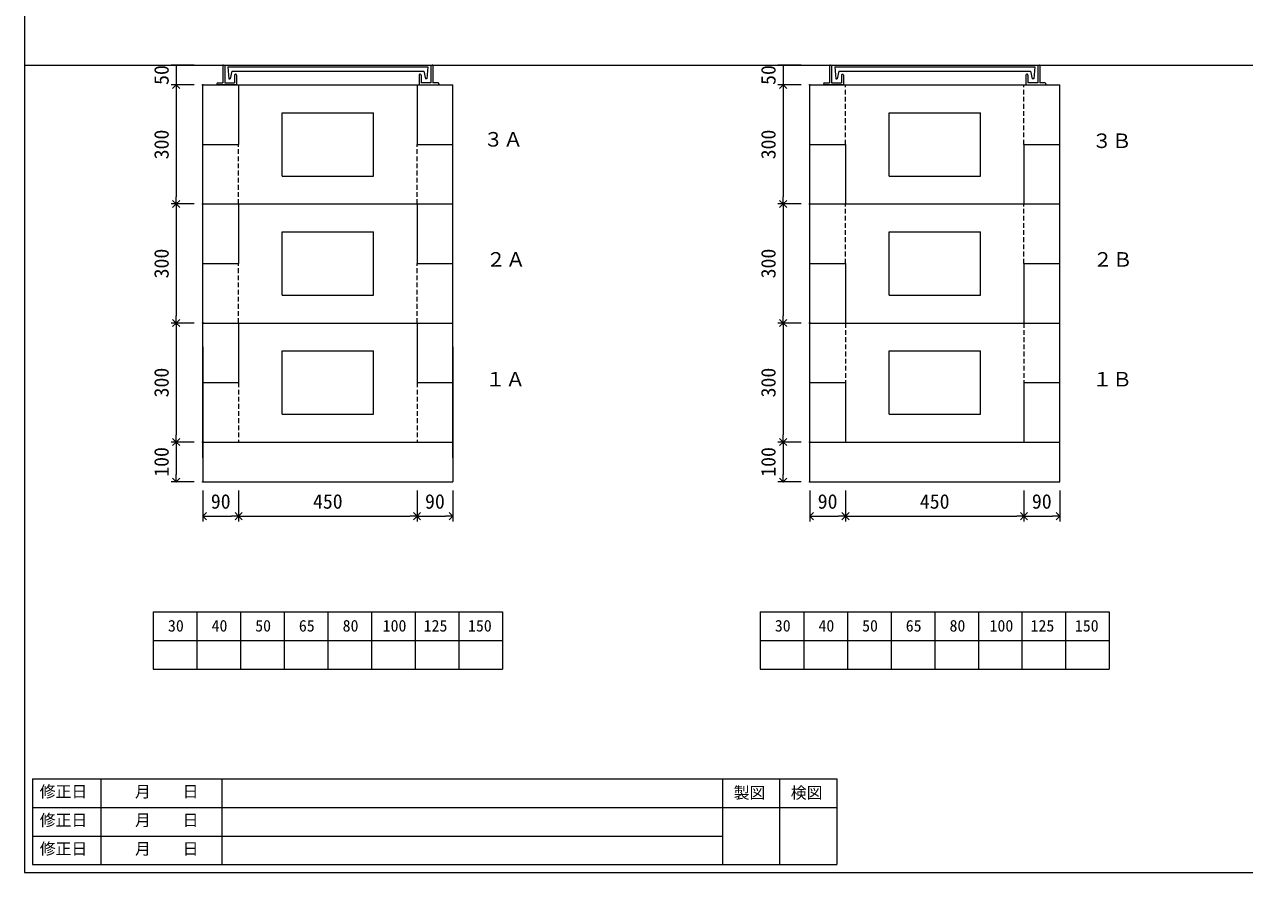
# Model space of a CAD drawing. Units: millimetres, scale not verified. Extents: x -4890 to 18490, y -2292 to 2292.
# Drawn here: x -1230 to 1846, y -1984 to 154 of the extents above; entities that cross this region are included whole.
import ezdxf
from ezdxf.enums import TextEntityAlignment as Align

# ---------------------------------------------------------------- set-up
doc = ezdxf.new("R2010")
doc.units = ezdxf.units.MM
doc.header["$LTSCALE"] = 10
doc.header["$PDMODE"] = 32
doc.header["$PDSIZE"] = 2
for name, pattern in [('DASHED1', [1.8, 1.2, -0.6]), ('USER2', [50.8, 31.75, -6.35, 6.35, -6.35]), ('USER5', [3.185, 0.01, -3.175])]:
    doc.linetypes.add(name, pattern=pattern)
for name, color, linetype, lineweight in [('0-1_Defpoints', 7, 'USER2', 5), ('0-2_waku', 7, 'Continuous', 18), ('0-3_gaikei', 7, 'Continuous', 18), ('0-4_kakure', 7, 'USER5', 18), ('0-5_sunpou', 7, 'Continuous', 5), ('0-9_uchigawa', 6, 'Continuous', 18), ('0-B_futa', 3, 'Continuous', 18), ('0-C_GL', 4, 'Continuous', 18), ('0-E_文字１', 150, 'USER2', 18)]:
    doc.layers.add(name, color=color, linetype=linetype, lineweight=lineweight)
doc.styles.add('ＭＳ ゴシック', font='')
doc.styles.get('ＭＳ ゴシック').set_extended_font_data('MS Gothic')

# ---------------------------------------------------------------- blocks, each defined once
blk = doc.blocks.new('_Open90')
at = {"layer": '0-5_sunpou'}
blk.add_line((0, 0), (-1, 0), dxfattribs=at)
blk.add_lwpolyline([(-0.5, 0.5), (0, 0), (-0.5, -0.5)], dxfattribs=at)
blk = doc.blocks.new('D55')
at = {"layer": '0-1_Defpoints'}
for p in [(667.32, 2214.36), (600.08, 1914.36), (667.32, 1914.36)]:
    blk.add_point(p, dxfattribs=at)
at = {"layer": '0-5_sunpou'}
for p, q in [((645.32, 2214.36), (587.08, 2214.36)), ((600.08, 2196.36), (600.08, 1932.36)), ((645.32, 1914.36), (587.08, 1914.36))]:
    blk.add_line(p, q, dxfattribs=at)
at = {"layer": '0-5_sunpou', "xscale": 18, "yscale": 18}
for p, rotation in [((600.08, 2214.36), 90), ((600.08, 1914.36), 270)]:
    blk.add_blockref('_Open90', p, dxfattribs=dict(at, rotation=rotation))
at = {"layer": '0-5_sunpou', "style": 'ＭＳ ゴシック'}
blk.add_text('300', height=36.66, rotation=90, dxfattribs=at).set_placement((592.08, 2026.86), align=Align.BOTTOM_LEFT)
blk = doc.blocks.new('D56')
at = {"layer": '0-1_Defpoints'}
for p in [(667.32, 1614.36), (600.08, 1314.36), (667.32, 1314.36)]:
    blk.add_point(p, dxfattribs=at)
at = {"layer": '0-5_sunpou'}
for p, q in [((645.32, 1614.36), (587.08, 1614.36)), ((600.08, 1596.36), (600.08, 1332.36)), ((645.32, 1314.36), (587.08, 1314.36))]:
    blk.add_line(p, q, dxfattribs=at)
at = {"layer": '0-5_sunpou', "xscale": 18, "yscale": 18}
for p, rotation in [((600.08, 1614.36), 90), ((600.08, 1314.36), 270)]:
    blk.add_blockref('_Open90', p, dxfattribs=dict(at, rotation=rotation))
at = {"layer": '0-5_sunpou', "style": 'ＭＳ ゴシック'}
blk.add_text('300', height=36.66, rotation=90, dxfattribs=at).set_placement((592.08, 1426.86), align=Align.BOTTOM_LEFT)
blk = doc.blocks.new('D57')
at = {"layer": '0-1_Defpoints'}
for p in [(2197.32, 1614.36), (2130.08, 1314.36), (2197.32, 1314.36)]:
    blk.add_point(p, dxfattribs=at)
at = {"layer": '0-5_sunpou'}
for p, q in [((2175.32, 1614.36), (2117.08, 1614.36)), ((2130.08, 1596.36), (2130.08, 1332.36)), ((2175.32, 1314.36), (2117.08, 1314.36))]:
    blk.add_line(p, q, dxfattribs=at)
at = {"layer": '0-5_sunpou', "xscale": 18, "yscale": 18}
for p, rotation in [((2130.08, 1614.36), 90), ((2130.08, 1314.36), 270)]:
    blk.add_blockref('_Open90', p, dxfattribs=dict(at, rotation=rotation))
at = {"layer": '0-5_sunpou', "style": 'ＭＳ ゴシック'}
blk.add_text('300', height=36.66, rotation=90, dxfattribs=at).set_placement((2122.08, 1426.86), align=Align.BOTTOM_LEFT)
blk = doc.blocks.new('D58')
at = {"layer": '0-1_Defpoints'}
for p in [(2197.32, 2214.36), (2130.08, 1914.36), (2197.32, 1914.36)]:
    blk.add_point(p, dxfattribs=at)
at = {"layer": '0-5_sunpou'}
for p, q in [((2175.32, 2214.36), (2117.08, 2214.36)), ((2130.08, 2196.36), (2130.08, 1932.36)), ((2175.32, 1914.36), (2117.08, 1914.36))]:
    blk.add_line(p, q, dxfattribs=at)
at = {"layer": '0-5_sunpou', "xscale": 18, "yscale": 18}
for p, rotation in [((2130.08, 2214.36), 90), ((2130.08, 1914.36), 270)]:
    blk.add_blockref('_Open90', p, dxfattribs=dict(at, rotation=rotation))
at = {"layer": '0-5_sunpou', "style": 'ＭＳ ゴシック'}
blk.add_text('300', height=36.66, rotation=90, dxfattribs=at).set_placement((2122.08, 2026.86), align=Align.BOTTOM_LEFT)
blk = doc.blocks.new('D52')
at = {"layer": '0-1_Defpoints'}
for p in [(667.32, 1914.36), (600.08, 1614.36), (667.32, 1614.36)]:
    blk.add_point(p, dxfattribs=at)
at = {"layer": '0-5_sunpou'}
for p, q in [((645.32, 1914.36), (587.08, 1914.36)), ((600.08, 1896.36), (600.08, 1632.36)), ((645.32, 1614.36), (587.08, 1614.36))]:
    blk.add_line(p, q, dxfattribs=at)
at = {"layer": '0-5_sunpou', "xscale": 18, "yscale": 18}
for p, rotation in [((600.08, 1914.36), 90), ((600.08, 1614.36), 270)]:
    blk.add_blockref('_Open90', p, dxfattribs=dict(at, rotation=rotation))
at = {"layer": '0-5_sunpou', "style": 'ＭＳ ゴシック'}
blk.add_text('300', height=36.66, rotation=90, dxfattribs=at).set_placement((592.08, 1726.86), align=Align.BOTTOM_LEFT)
blk = doc.blocks.new('D53')
at = {"layer": '0-1_Defpoints'}
for p in [(2197.32, 1914.36), (2130.08, 1614.36), (2197.32, 1614.36)]:
    blk.add_point(p, dxfattribs=at)
at = {"layer": '0-5_sunpou'}
for p, q in [((2175.32, 1914.36), (2117.08, 1914.36)), ((2130.08, 1896.36), (2130.08, 1632.36)), ((2175.32, 1614.36), (2117.08, 1614.36))]:
    blk.add_line(p, q, dxfattribs=at)
at = {"layer": '0-5_sunpou', "xscale": 18, "yscale": 18}
for p, rotation in [((2130.08, 1914.36), 90), ((2130.08, 1614.36), 270)]:
    blk.add_blockref('_Open90', p, dxfattribs=dict(at, rotation=rotation))
at = {"layer": '0-5_sunpou', "style": 'ＭＳ ゴシック'}
blk.add_text('300', height=36.66, rotation=90, dxfattribs=at).set_placement((2122.08, 1726.86), align=Align.BOTTOM_LEFT)
blk = doc.blocks.new('_Open90_34')
at = {"layer": '0-5_sunpou'}
blk.add_line((0, 0), (-1, 0), dxfattribs=at)
blk.add_lwpolyline([(-0.5, 0.5), (0, 0), (-0.5, -0.5)], dxfattribs=at)
blk = doc.blocks.new('D62')
at = {"layer": '0-1_Defpoints'}
for p in [(2197.32, 1314.36), (2130.08, 1214.36), (2197.32, 1214.36)]:
    blk.add_point(p, dxfattribs=at)
at = {"layer": '0-5_sunpou'}
for p, q in [((2175.32, 1314.36), (2117.08, 1314.36)), ((2130.08, 1296.36), (2130.08, 1232.36)), ((2175.32, 1214.36), (2117.08, 1214.36))]:
    blk.add_line(p, q, dxfattribs=at)
at = {"layer": '0-5_sunpou', "xscale": 18, "yscale": 18}
for p, rotation in [((2130.08, 1314.36), 90), ((2130.08, 1214.36), 270)]:
    blk.add_blockref('_Open90_34', p, dxfattribs=dict(at, rotation=rotation))
at = {"layer": '0-5_sunpou', "style": 'ＭＳ ゴシック'}
blk.add_text('100', height=36.66, rotation=90, dxfattribs=at).set_placement((2122.08, 1226.86), align=Align.BOTTOM_LEFT)
blk = doc.blocks.new('D73')
at = {"layer": '0-1_Defpoints'}
for p in [(667.32, 1314.36), (600.08, 1214.36), (667.32, 1214.36)]:
    blk.add_point(p, dxfattribs=at)
at = {"layer": '0-5_sunpou'}
for p, q in [((645.32, 1314.36), (587.08, 1314.36)), ((600.08, 1296.36), (600.08, 1232.36)), ((645.32, 1214.36), (587.08, 1214.36))]:
    blk.add_line(p, q, dxfattribs=at)
at = {"layer": '0-5_sunpou', "xscale": 18, "yscale": 18}
for p, rotation in [((600.08, 1314.36), 90), ((600.08, 1214.36), 270)]:
    blk.add_blockref('_Open90_34', p, dxfattribs=dict(at, rotation=rotation))
at = {"layer": '0-5_sunpou', "style": 'ＭＳ ゴシック'}
blk.add_text('100', height=36.66, rotation=90, dxfattribs=at).set_placement((592.08, 1226.86), align=Align.BOTTOM_LEFT)

msp = doc.modelspace()

# ---------------------------------------------------------------- linework, layer by layer
at = {"layer": '0-2_waku'}
for p, q in [((-1230, 2291.5), (-1230, -1983.5)), ((-905, -1326.5), (-905, -1470.5)), ((-905, -1326.5), (-905, -1470.5)), ((-905, -1326.5), (-905, -1470.5)), ((-905, -1326.5), (-905, -1470.5)), ((-905, -1326.5), (-25, -1326.5)), ((-795, -1326.5), (-795, -1470.5)), ((-685, -1326.5), (-685, -1470.5)), ((-685, -1326.5), (-685, -1470.5)), ((-575, -1326.5), (-575, -1470.5)), ((-465, -1326.5), (-465, -1470.5)), ((-355, -1326.5), (-355, -1470.5)), ((-245, -1326.5), (-245, -1470.5)), ((-135, -1326.5), (-135, -1470.5)), ((-25, -1326.5), (-25, -1470.5)), ((625, -1326.5), (625, -1470.5)), ((625, -1326.5), (625, -1470.5)), ((625, -1326.5), (625, -1470.5)), ((625, -1326.5), (625, -1470.5)), ((625, -1326.5), (1505, -1326.5)), ((735, -1326.5), (735, -1470.5)), ((845, -1326.5), (845, -1470.5)), ((845, -1326.5), (845, -1470.5)), ((955, -1326.5), (955, -1470.5)), ((1065, -1326.5), (1065, -1470.5)), ((1175, -1326.5), (1175, -1470.5)), ((1285, -1326.5), (1285, -1470.5)), ((1395, -1326.5), (1395, -1470.5)), ((1505, -1326.5), (1505, -1470.5)), ((-905, -1398.5), (-25, -1398.5)), ((625, -1398.5), (1505, -1398.5)), ((-905, -1470.5), (-25, -1470.5)), ((625, -1470.5), (1505, -1470.5)), ((-1210, -1747.5), (-1210, -1963.5)), ((-1210, -1747.5), (-1210, -1963.5)), ((-1210, -1747.5), (818, -1747.5)), ((-1037.5, -1747.5), (-1037.5, -1963.5)), ((-732.5, -1747.5), (-732.5, -1963.5)), ((-732.5, -1747.5), (-732.5, -1963.5)), ((530, -1747.5), (530, -1963.5)), ((530, -1747.5), (530, -1963.5)), ((674, -1747.5), (674, -1963.5)), ((818, -1747.5), (818, -1963.5)), ((-1210, -1819.5), (818, -1819.5)), ((-1210, -1891.5), (530, -1891.5)), ((-1210, -1963.5), (818, -1963.5)), ((-1230, -1983.5), (4890, -1983.5)), ((-1230, -1983.5), (4890, -1983.5)), ((-1230, -1983.5), (4890, -1983.5))]:
    msp.add_line(p, q, dxfattribs=at)
at = {"layer": '0-3_gaikei'}
for p, q in [((-780, 1.5), (-150, 1.5)), ((-780, -938.5), (-780, 1.5)), ((-780, 1.5), (-150, 1.5)), ((-780, 1.5), (-150, 1.5)), ((-780, 1.5), (-690, 1.5)), ((-780, 1.5), (-150, 1.5)), ((-780, 1.5), (-150, 1.5)), ((-780, 1.5), (-150, 1.5)), ((-700, 1.5), (-230, 1.5)), ((-700, 1.5), (-230, 1.5)), ((-690, 1.5), (-690, -148.5)), ((-240, 1.5), (-150, 1.5)), ((-240, 1.5), (-240, -148.5)), ((-150, -938.5), (-150, 1.5)), ((750, 1.5), (1380, 1.5)), ((750, 1.5), (1380, 1.5)), ((750, 1.5), (1380, 1.5)), ((750, 1.5), (1380, 1.5)), ((750, 1.5), (1380, 1.5)), ((750, 1.5), (1380, 1.5)), ((750, 1.5), (1380, 1.5)), ((750, 1.5), (1380, 1.5)), ((750, 1.5), (1380, 1.5)), ((750, 1.5), (1380, 1.5)), ((750, 1.5), (840, 1.5)), ((750, -998.5), (750, 1.5)), ((830, 1.5), (1300, 1.5)), ((830, 1.5), (1300, 1.5)), ((1290, 1.5), (1380, 1.5)), ((1380, -298.5), (1380, 1.5)), ((-780, -148.5), (-690, -148.5)), ((-240, -148.5), (-150, -148.5)), ((-150, -298.5), (-150, -138.5)), ((750, -148.5), (840, -148.5)), ((840, -148.5), (840, -298.5)), ((1290, -148.5), (1290, -298.5)), ((1290, -148.5), (1380, -148.5)), ((-780, -298.5), (-150, -298.5)), ((-780, -298.5), (-150, -298.5)), ((-780, -298.5), (-150, -298.5)), ((-700, -298.5), (-230, -298.5)), ((-700, -298.5), (-230, -298.5)), ((-690, -298.5), (-690, -448.5)), ((-240, -298.5), (-240, -448.5)), ((750, -298.5), (1380, -298.5)), ((750, -298.5), (1380, -298.5)), ((750, -298.5), (1380, -298.5)), ((830, -298.5), (1300, -298.5)), ((830, -298.5), (1300, -298.5)), ((1380, -998.5), (1380, -298.5)), ((-780, -448.5), (-690, -448.5)), ((-240, -448.5), (-150, -448.5)), ((-150, -598.5), (-150, -438.5)), ((750, -448.5), (840, -448.5)), ((840, -448.5), (840, -598.5)), ((1290, -448.5), (1290, -598.5)), ((1290, -448.5), (1380, -448.5)), ((1380, -598.5), (1380, -438.5)), ((-780, -598.5), (-150, -598.5)), ((-780, -598.5), (-150, -598.5)), ((-780, -598.5), (-150, -598.5)), ((-700, -598.5), (-230, -598.5)), ((-700, -598.5), (-230, -598.5)), ((-690, -598.5), (-690, -748.5)), ((-240, -598.5), (-240, -748.5)), ((750, -598.5), (1380, -598.5)), ((-780, -658.5), (-780, -998.5)), ((-150, -658.5), (-150, -998.5)), ((-780, -748.5), (-690, -748.5)), ((-240, -748.5), (-150, -748.5)), ((750, -748.5), (840, -748.5)), ((840, -748.5), (840, -898.5)), ((1290, -748.5), (1290, -898.5)), ((1290, -748.5), (1380, -748.5)), ((-780, -898.5), (-150, -898.5)), ((-780, -898.5), (-150, -898.5)), ((750, -898.5), (1380, -898.5)), ((750, -898.5), (1380, -898.5)), ((750, -898.5), (1380, -898.5)), ((750, -898.5), (1380, -898.5)), ((-780, -998.5), (-150, -998.5)), ((-780, -998.5), (-150, -998.5)), ((750, -998.5), (1380, -998.5)), ((750, -998.5), (1380, -998.5))]:
    msp.add_line(p, q, dxfattribs=at)
at = {"layer": '0-4_kakure', "linetype": 'DASHED1', "lineweight": 5}
for p, q in [((840, -148.5), (840, 1.5)), ((1290, -148.5), (1290, 1.5)), ((-690, -298.5), (-690, -148.5)), ((-240, -298.5), (-240, -148.5)), ((840, -448.5), (840, -298.5)), ((1290, -448.5), (1290, -298.5)), ((-690, -598.5), (-690, -448.5)), ((-240, -598.5), (-240, -448.5)), ((840, -598.5), (840, -748.5)), ((1290, -598.5), (1290, -748.5)), ((-690, -748.5), (-690, -898.5)), ((-240, -748.5), (-240, -898.5))]:
    msp.add_line(p, q, dxfattribs=at)
at = {"layer": '0-5_sunpou'}
for p, q in [((-802, 51.5), (-860.24, 51.5)), ((-847.24, 51.5), (-847.24, 1.5)), ((728, 51.5), (669.76, 51.5)), ((682.76, 51.5), (682.76, 1.5)), ((-802, 1.5), (-860.24, 1.5)), ((-802, 1.5), (-860.24, 1.5)), ((728, 1.5), (669.76, 1.5)), ((728, 1.5), (669.76, 1.5)), ((-780, -1020.5), (-780, -1098.43)), ((-690, -1020.5), (-690, -1098.43)), ((-690, -1020.5), (-690, -1098.43)), ((-240, -1020.5), (-240, -1098.43)), ((-240, -1020.5), (-240, -1098.43)), ((-150, -1020.5), (-150, -1098.43)), ((750, -1020.5), (750, -1098.43)), ((840, -1020.5), (840, -1098.43)), ((840, -1020.5), (840, -1098.43)), ((1290, -1020.5), (1290, -1098.43)), ((1290, -1020.5), (1290, -1098.43)), ((1380, -1020.5), (1380, -1098.43)), ((-762, -1085.43), (-708, -1085.43)), ((-672, -1085.43), (-258, -1085.43)), ((-222, -1085.43), (-168, -1085.43)), ((768, -1085.43), (822, -1085.43)), ((858, -1085.43), (1272, -1085.43)), ((1308, -1085.43), (1362, -1085.43))]:
    msp.add_line(p, q, dxfattribs=at)
at = {"layer": '0-9_uchigawa'}
for p, q in [((-580, -68.5), (-350, -68.5)), ((-580, -228.5), (-580, -68.5)), ((-350, -228.5), (-350, -68.5)), ((950, -68.5), (1180, -68.5)), ((950, -228.5), (950, -68.5)), ((1180, -228.5), (1180, -68.5)), ((-580, -228.5), (-350, -228.5)), ((950, -228.5), (1180, -228.5)), ((-580, -368.5), (-350, -368.5)), ((-580, -528.5), (-580, -368.5)), ((-350, -528.5), (-350, -368.5)), ((950, -368.5), (1180, -368.5)), ((950, -528.5), (950, -368.5)), ((1180, -528.5), (1180, -368.5)), ((-580, -528.5), (-350, -528.5)), ((950, -528.5), (1180, -528.5)), ((-580, -828.5), (-580, -668.5)), ((-580, -668.5), (-350, -668.5)), ((-350, -828.5), (-350, -668.5)), ((950, -668.5), (1180, -668.5)), ((950, -828.5), (950, -668.5)), ((1180, -828.5), (1180, -668.5)), ((-580, -828.5), (-350, -828.5)), ((950, -828.5), (1180, -828.5))]:
    msp.add_line(p, q, dxfattribs=at)
at = {"layer": '0-B_futa'}
for p, q in [((-730, 49.5), (-730, 6.5)), ((-728, 51.5), (-725, 51.5)), ((-725, 51.5), (-725, 6.5)), ((-717.19, 47), (-212.86, 47)), ((-717.19, 47), (-714.7, 17)), ((-706.67, 36), (-710.99, 17)), ((-706.67, 36), (-223.33, 36)), ((-223.33, 36), (-219.02, 17)), ((-212.86, 47), (-215.11, 17)), ((-205, 51.5), (-205, 6.5)), ((-205, 51.5), (-202, 51.5)), ((-200, 49.5), (-200, 6.5)), ((800, 49.5), (800, 6.5)), ((802, 51.5), (805, 51.5)), ((805, 51.5), (805, 6.5)), ((812.81, 47), (1317.14, 47)), ((812.81, 47), (815.3, 17)), ((823.33, 36), (819.01, 17)), ((823.33, 36), (1306.67, 36)), ((1306.67, 36), (1310.98, 17)), ((1317.14, 47), (1314.89, 17)), ((1325, 51.5), (1325, 6.5)), ((1325, 51.5), (1328, 51.5)), ((1330, 49.5), (1330, 6.5)), ((-745, 4.5), (-745, 3.5)), ((-743, 6.5), (-730, 6.5)), ((-695, 1.5), (-743, 1.5)), ((-725, 6.5), (-700, 6.5)), ((-714.7, 17), (-710.99, 17)), ((-700, 26.5), (-700, 6.5)), ((-698, 28.5), (-697, 28.5)), ((-695, 26.5), (-695, 1.5)), ((-235, 26.5), (-235, 1.5)), ((-235, 1.5), (-187, 1.5)), ((-232, 28.5), (-233, 28.5)), ((-230, 26.5), (-230, 6.5)), ((-205, 6.5), (-230, 6.5)), ((-215.11, 17), (-219.02, 17)), ((-187, 6.5), (-200, 6.5)), ((-185, 4.5), (-185, 3.5)), ((785, 4.5), (785, 3.5)), ((787, 6.5), (800, 6.5)), ((835, 1.5), (787, 1.5)), ((805, 6.5), (830, 6.5)), ((815.3, 17), (819.01, 17)), ((830, 26.5), (830, 6.5)), ((832, 28.5), (833, 28.5)), ((835, 26.5), (835, 1.5)), ((1295, 26.5), (1295, 1.5)), ((1295, 1.5), (1343, 1.5)), ((1298, 28.5), (1297, 28.5)), ((1300, 26.5), (1300, 6.5)), ((1325, 6.5), (1300, 6.5)), ((1314.89, 17), (1310.98, 17)), ((1343, 6.5), (1330, 6.5)), ((1345, 4.5), (1345, 3.5))]:
    msp.add_line(p, q, dxfattribs=at)
for centre, start, end in [((-728, 49.5), 90, 180), ((-202, 49.5), 0, 90), ((802, 49.5), 90, 180), ((1328, 49.5), 0, 90), ((-743, 4.5), 90, 180), ((-743, 3.5), 180, 270), ((-698, 26.5), 90, 180), ((-697, 26.5), 0, 90), ((-233, 26.5), 90, 180), ((-232, 26.5), 0, 90), ((-187, 4.5), 0, 90), ((-187, 3.5), 270, 0), ((787, 4.5), 90, 180), ((787, 3.5), 180, 270), ((832, 26.5), 90, 180), ((833, 26.5), 0, 90), ((1297, 26.5), 90, 180), ((1298, 26.5), 0, 90), ((1343, 4.5), 0, 90), ((1343, 3.5), 270, 0)]:
    msp.add_arc(centre, 2, start, end, dxfattribs=at)
at = {"layer": '0-C_GL'}
msp.add_line((-1230, 51.5), (4890, 51.5), dxfattribs=at)
msp.add_line((-1230, 51.5), (4890, 51.5), dxfattribs=at)

# ---------------------------------------------------------------- block references
at = {"layer": '0-5_sunpou'}
for name in ['D55', 'D58', 'D52', 'D53', 'D56', 'D57', 'D73', 'D62']:
    msp.add_blockref(name, (-1447.32, -2212.87), dxfattribs=at)
at = {"layer": '0-5_sunpou', "xscale": 18, "yscale": 18, "rotation": 180}
for p in [(-780, -1085.43), (-690, -1085.43), (-240, -1085.43), (750, -1085.43), (840, -1085.43), (1290, -1085.43)]:
    msp.add_blockref('_Open90_34', p, dxfattribs=at)
at = {"layer": '0-5_sunpou', "xscale": 18, "yscale": 18}
for p in [(-690, -1085.43), (-240, -1085.43), (-150, -1085.43), (840, -1085.43), (1290, -1085.43), (1380, -1085.43)]:
    msp.add_blockref('_Open90_34', p, dxfattribs=at)

# ---------------------------------------------------------------- texts
at = {"layer": '0-5_sunpou', "style": 'ＭＳ ゴシック'}
for p in [(-855.24, 1.5), (674.76, 1.5)]:
    msp.add_text('50', height=36.66, rotation=90, dxfattribs=at).set_placement(p, align=Align.BOTTOM_LEFT)
for s, p in [('90', (-760, -1077.43)), ('450', (-502.5, -1077.43)), ('90', (-220, -1077.43)), ('90', (770, -1077.43)), ('450', (1027.5, -1077.43)), ('90', (1310, -1077.43))]:
    msp.add_text(s, height=36.66, dxfattribs=at).set_placement(p, align=Align.BOTTOM_LEFT)
at = {"layer": '0-E_文字１', "color": 7, "style": 'ＭＳ ゴシック'}
for s, height, p in [('３Ａ', 36.66, (-72.86, -164.9)), ('３Ｂ', 36.66, (1461.38, -168.62)), ('２Ａ', 36.66, (-66.18, -467.59)), ('２Ｂ', 36.66, (1463.82, -467.59)), ('１Ａ', 36.66, (-67.5, -769.45)), ('１Ｂ', 36.66, (1462.5, -769.45)), ('30', 29.33, (-868.07, -1384.87)), ('40', 29.33, (-758.07, -1384.87)), ('50', 29.33, (-648.07, -1384.87)), ('65', 29.33, (-538.07, -1384.87)), ('80', 29.33, (-427.66, -1384.87)), ('100', 29.33, (-326.79, -1384.87)), ('125', 29.33, (-223.4, -1384.87)), ('150', 29.33, (-111.64, -1384.87)), ('30', 29.33, (661.93, -1384.87)), ('40', 29.33, (771.93, -1384.87)), ('50', 29.33, (881.93, -1384.87)), ('65', 29.33, (991.93, -1384.87)), ('80', 29.33, (1102.34, -1384.87)), ('100', 29.33, (1203.21, -1384.87)), ('125', 29.33, (1306.6, -1384.87)), ('150', 29.33, (1418.36, -1384.87)), ('修正日', 29.33, (-1191.35, -1802.8)), ('\u3000\u3000月\u3000\u3000日', 29.33, (-1031.2, -1802.8)), ('製図', 29.33, (558.06, -1805.75)), ('検図', 29.33, (702.06, -1805.75)), ('修正日', 29.33, (-1191.35, -1874.8)), ('\u3000\u3000月\u3000\u3000日', 29.33, (-1031.2, -1874.8)), ('修正日', 29.33, (-1191.35, -1946.8)), ('\u3000\u3000月\u3000\u3000日', 29.33, (-1031.2, -1946.8))]:
    msp.add_text(s, height=height, dxfattribs=at).set_placement(p, align=Align.BOTTOM_LEFT)

doc.saveas('drawing.dxf')
